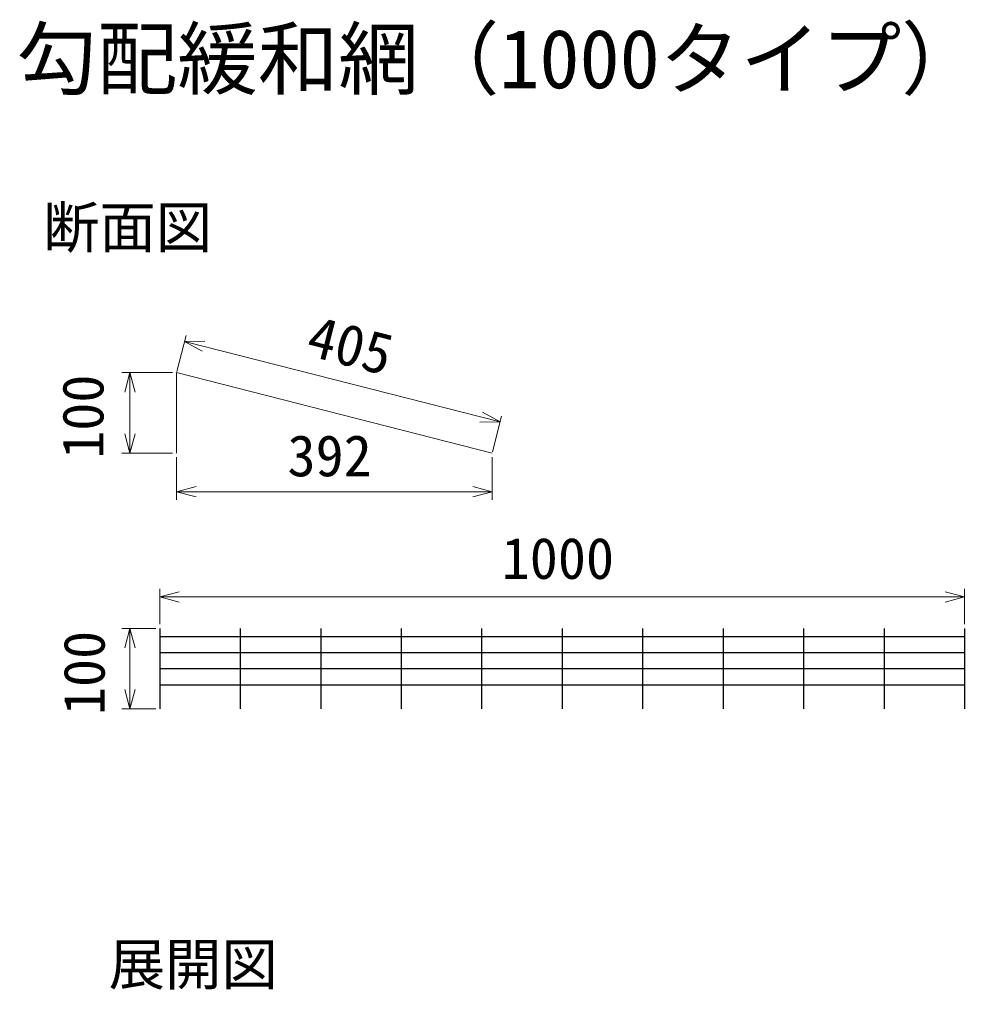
# Model space of a CAD drawing. Units: millimetres, scale not verified, with parts at other scales. Extents: x 400 to 16400, y 400 to 11650.
# Drawn here: x 10274 to 12623, y 3307 to 5719 of the extents above; entities that cross this region are included whole.
import ezdxf
from ezdxf.enums import TextEntityAlignment as Align

# ---------------------------------------------------------------- set-up
doc = ezdxf.new("R2010")
doc.units = ezdxf.units.MM
doc.header["$LTSCALE"] = 40
doc.layers.add('C-STR', color=6, linetype='Continuous', lineweight=25)
doc.layers.add('C-STR-DIM', color=1, linetype='Continuous', lineweight=13)
doc.layers.add('C-TTL-TXT', color=7, linetype='Continuous')
doc.styles.add('ＭＳ ゴシック', font='')
doc.styles.get('ＭＳ ゴシック').set_extended_font_data('MS Gothic')

msp = doc.modelspace()

# ---------------------------------------------------------------- linework, layer by layer
at = {"layer": 'C-STR'}
for p, q in [((10623.09, 4205.05), (10623.09, 4005.05)), ((10823.09, 4205.05), (10823.09, 4005.05)), ((11023.09, 4205.05), (11023.09, 4005.05)), ((11223.09, 4205.05), (11223.09, 4005.05)), ((11423.09, 4205.05), (11423.09, 4005.05)), ((11623.09, 4205.05), (11623.09, 4005.05)), ((11823.09, 4205.05), (11823.09, 4005.05)), ((12023.09, 4205.05), (12023.09, 4005.05)), ((12223.09, 4205.05), (12223.09, 4005.05)), ((12423.09, 4205.05), (12423.09, 4005.05)), ((12623.09, 4205.05), (12623.09, 4005.05)), ((10623.09, 4185.05), (12623.09, 4185.05)), ((10623.09, 4145.05), (12623.09, 4145.05)), ((10623.09, 4105.05), (12623.09, 4105.05)), ((10623.09, 4065.05), (12623.09, 4065.05))]:
    msp.add_line(p, q, dxfattribs=at)
at = {"layer": 'C-STR-DIM'}
for p, q in [((10665.83, 4843.62), (10688.56, 4932.74)), ((10684.86, 4918.21), (10734.85, 4918.81)), ((10684.86, 4918.21), (10728.45, 4893.73)), ((10684.86, 4918.21), (11468.86, 4718.21)), ((10655.09, 4840.71), (10529.09, 4840.71)), ((10549.09, 4840.71), (10536.15, 4792.42)), ((10549.09, 4840.71), (10562.03, 4792.42)), ((10549.09, 4840.71), (10549.09, 4640.71)), ((11468.86, 4718.21), (11425.26, 4742.69)), ((11449.83, 4643.62), (11472.56, 4732.75)), ((11468.86, 4718.21), (11418.86, 4717.61)), ((10549.09, 4640.71), (10536.15, 4689.01)), ((10549.09, 4640.71), (10562.03, 4689.01)), ((10655.09, 4640.71), (10529.09, 4640.71)), ((10665.09, 4630.71), (10665.09, 4524.71)), ((11449.09, 4630.71), (11449.09, 4524.71)), ((10665.09, 4544.71), (10713.38, 4557.65)), ((10665.09, 4544.71), (10713.38, 4531.77)), ((10665.09, 4544.71), (11449.09, 4544.71)), ((11449.09, 4544.71), (11400.79, 4557.65)), ((11449.09, 4544.71), (11400.79, 4531.77)), ((10623.09, 4215.05), (10623.09, 4303.05)), ((10623.09, 4283.05), (10671.38, 4295.99)), ((12623.09, 4283.05), (12574.79, 4295.99)), ((12623.09, 4215.05), (12623.09, 4303.05)), ((10623.09, 4283.05), (10671.38, 4270.11)), ((10623.09, 4283.05), (12623.09, 4283.05)), ((12623.09, 4283.05), (12574.79, 4270.11)), ((10613.09, 4205.05), (10529.09, 4205.05)), ((10549.09, 4205.05), (10536.15, 4156.76)), ((10549.09, 4205.05), (10562.03, 4156.76)), ((10549.09, 4205.05), (10549.09, 4005.05)), ((10549.09, 4005.05), (10536.15, 4053.35)), ((10549.09, 4005.05), (10562.03, 4053.35)), ((10613.09, 4005.05), (10529.09, 4005.05))]:
    msp.add_line(p, q, dxfattribs=at)
at = {"layer": 'C-STR-DIM', "color": 6, "lineweight": 18}
for p, q in [((10665.09, 4640.71), (10665.09, 4840.71)), ((10665.09, 4840.71), (11449.09, 4640.71))]:
    msp.add_line(p, q, dxfattribs=at)

# ---------------------------------------------------------------- texts
at = {"layer": 'C-STR-DIM', "color": 7, "style": 'ＭＳ ゴシック'}
for s, rotation, p in [('405', 345.689, (10974.89, 4855.15)), ('100', 90, (10514.15, 4626.63)), ('100', 90, (10517.22, 3989.48))]:
    msp.add_text(s, height=102.6, rotation=rotation, dxfattribs=at).set_placement(p, align=Align.BOTTOM_LEFT)
for s, p in [('392', (10940.59, 4552.22)), ('1000', (11472.84, 4297.2))]:
    msp.add_text(s, height=102.6, dxfattribs=at).set_placement(p, align=Align.BOTTOM_LEFT)
at = {"layer": 'C-TTL-TXT', "style": 'ＭＳ ゴシック'}
for s, height, p in [('勾配緩和網（1000タイプ）', 146.6, (10267.07, 5503.69)), ('断面図', 102.6, (10333.56, 5119.86)), ('展開図', 102.6, (10496.44, 3287.74))]:
    msp.add_text(s, height=height, dxfattribs=at).set_placement(p, align=Align.BOTTOM_LEFT)

doc.saveas('drawing.dxf')
